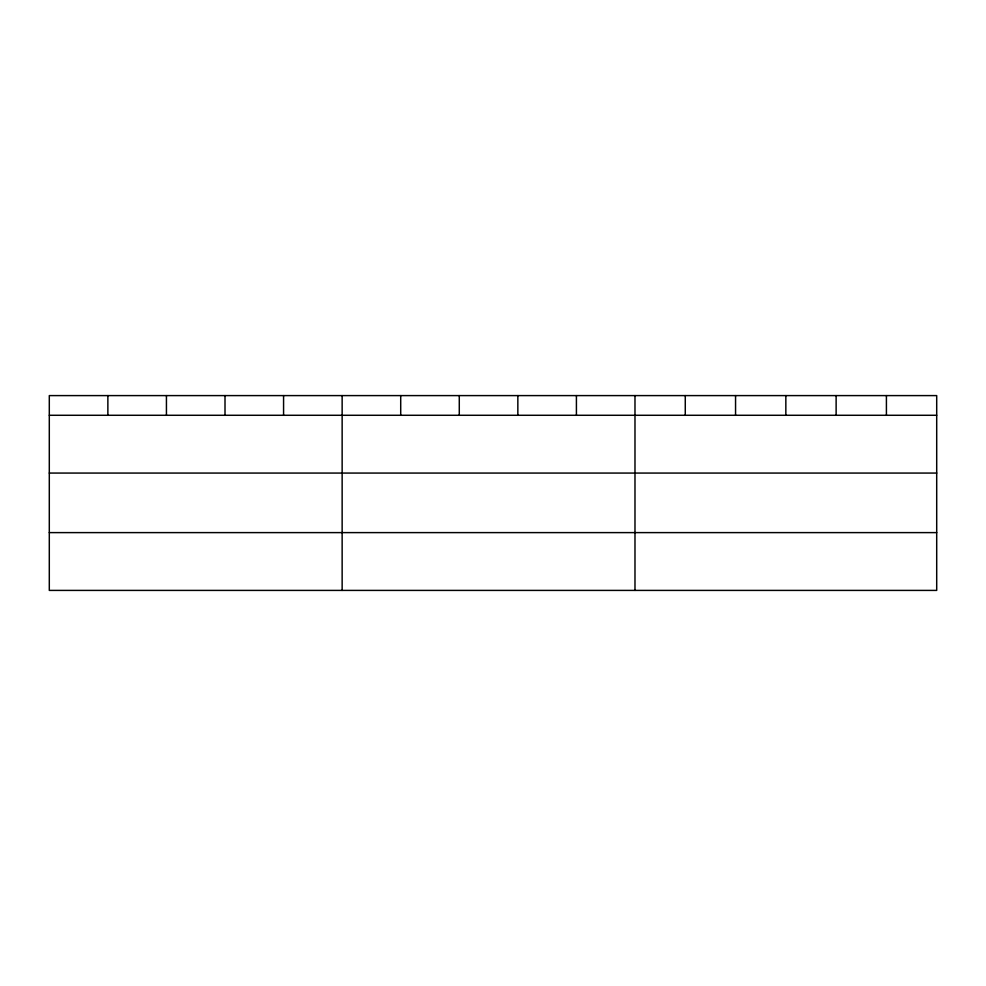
<?xml version="1.0" encoding="UTF-8"?>
<svg xmlns="http://www.w3.org/2000/svg" width="986" height="986" viewBox="0 0 986 986"><rect width="100%" height="100%" fill="white"/><g stroke="black" fill="none" stroke-linecap="round" stroke-linejoin="round"><path stroke-width="1.48" d="M936.7 473.07L936.7 395.596L49.3 395.596L49.3 590.404L936.7 590.404L936.7 473.07L49.3 473.07M49.3 415.279L936.7 415.279M49.3 532.613L936.7 532.613M886.414 395.596L886.414 415.279M836.128 395.596L836.128 415.279M785.842 395.596L785.842 415.279M735.556 395.596L735.556 415.279M685.27 395.596L685.27 415.279M634.984 395.596L634.984 590.404M576.416 395.596L576.416 415.279M517.847 395.596L517.847 415.279M459.279 395.596L459.279 415.279M400.71 395.596L400.71 415.279M342.142 395.596L342.142 590.404M283.574 395.596L283.574 415.279M225.005 395.596L225.005 415.279M166.437 395.596L166.437 415.279M107.868 395.596L107.868 415.279"/></g></svg>
